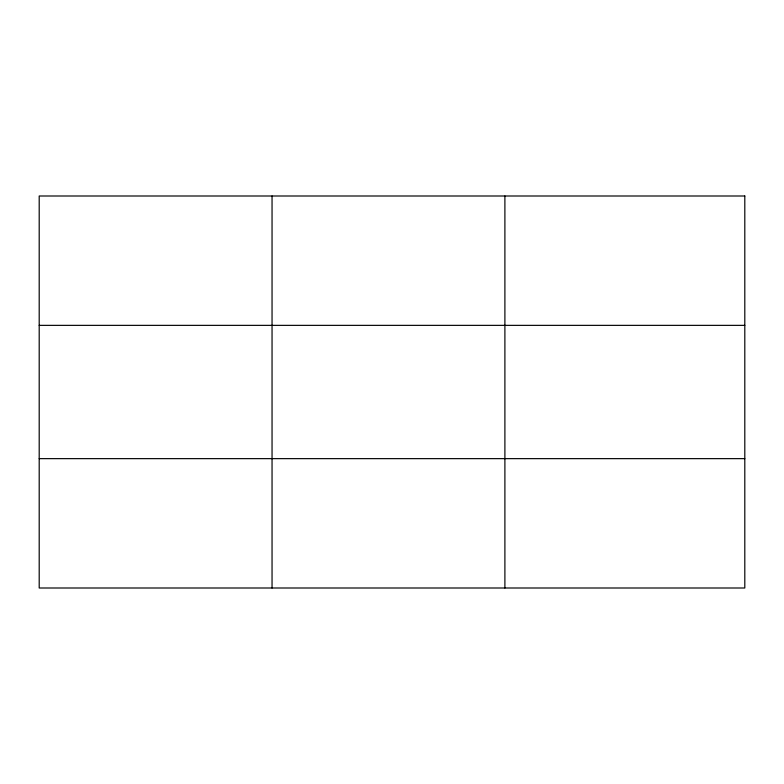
<?xml version="1.0" encoding="UTF-8"?>
<svg xmlns="http://www.w3.org/2000/svg" width="784" height="784" viewBox="0 0 784 784"><rect width="100%" height="100%" fill="white"/><g stroke="black" fill="none" stroke-linecap="round" stroke-linejoin="round"><path stroke-width="1.18" d="M272.048 588L272.048 196M504.896 588L504.896 196M39.2 325.36L744.8 325.36M39.2 458.64L744.8 458.64M744.8 196L39.2 196L39.2 588L744.8 588L744.8 196"/></g></svg>
